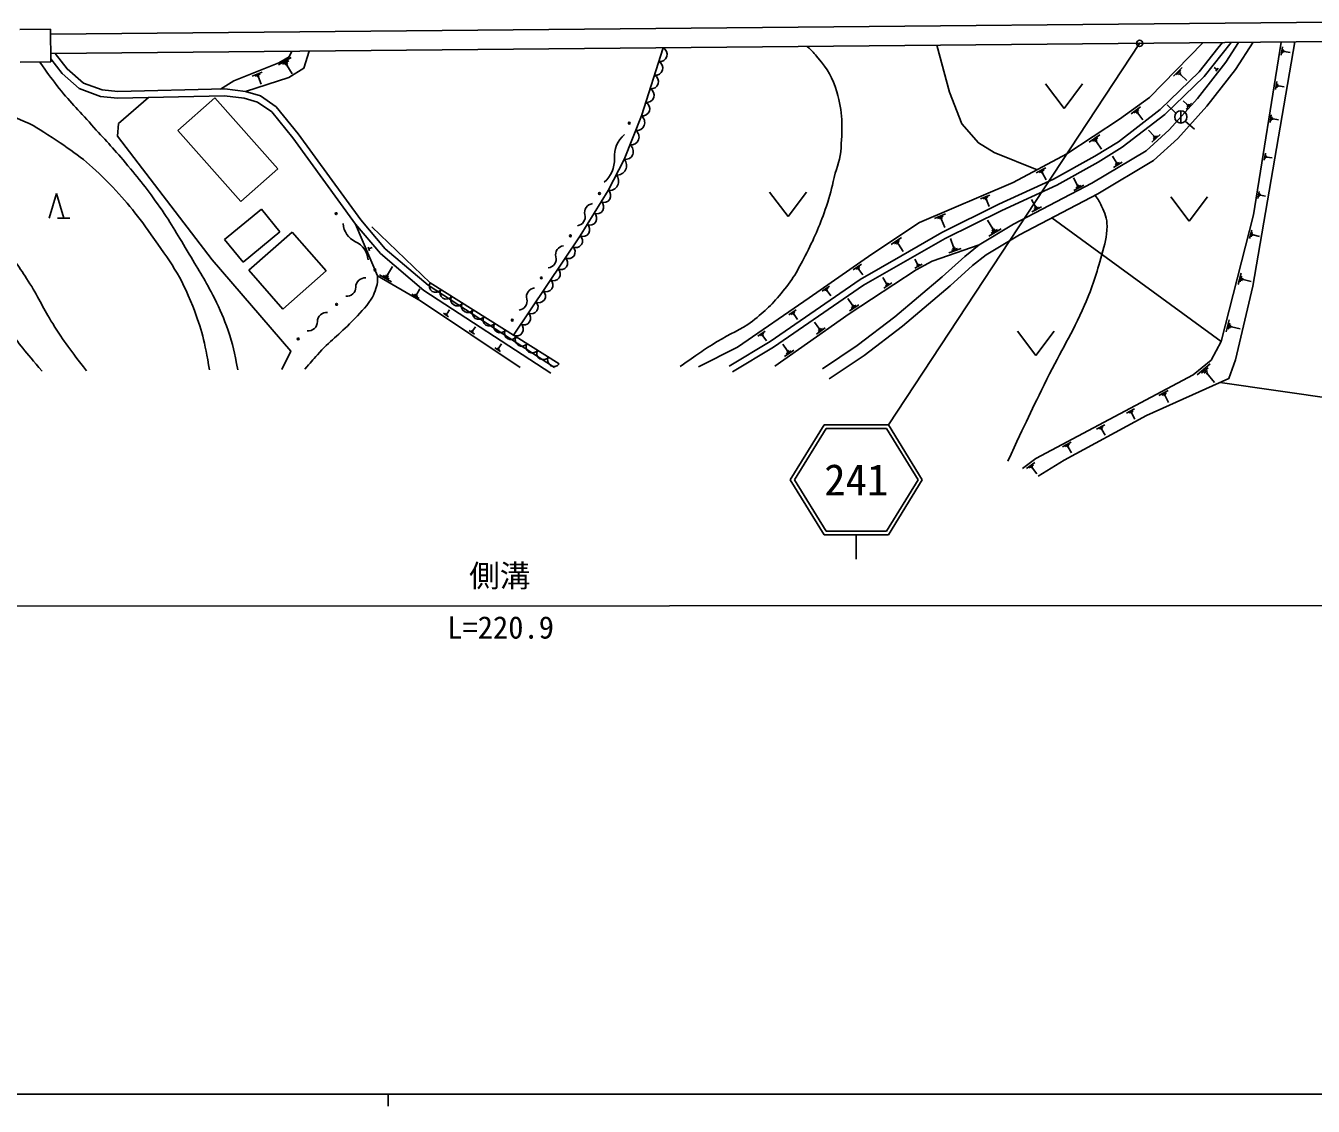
# Model space of a CAD drawing. Units: millimetres, scale not verified. Extents: x 40000 to 680000, y 20000 to 380000.
# Drawn here: x 138368 to 243638, y 204000 to 292402 of the extents above; entities that cross this region are included whole.
import ezdxf
from ezdxf.enums import TextEntityAlignment as Align

# ---------------------------------------------------------------- set-up
doc = ezdxf.new("R2010")
doc.units = ezdxf.units.MM
doc.header["$LTSCALE"] = 1000
doc.header["$PDMODE"] = 32
doc.header["$PDSIZE"] = 500
for name, color, linetype, lineweight in [('M-BGD', 7, 'Continuous', 25), ('M-STR-STRC', 7, 'Continuous', 25), ('M-TTL-BAND', 7, 'Continuous', 25)]:
    doc.layers.add(name, color=color, linetype=linetype, lineweight=lineweight)
doc.layers.add('M-TTL-TXT', color=7, linetype='Continuous')
doc.styles.add('ＭＳ ゴシック', font='')
doc.styles.get('ＭＳ ゴシック').set_extended_font_data('MS Gothic')

msp = doc.modelspace()

# ---------------------------------------------------------------- linework, layer by layer
at = {"layer": 'M-BGD'}
for p, q in [((137872, 292092), (140395, 292117)), ((140422, 289444), (140395, 292117)), ((241007, 289986), (241116, 290672)), ((159029, 289205), (160072, 289793)), ((159349, 289248), (159870, 289542)), ((241103, 290146), (241158, 290489)), ((241185, 290221), (241212, 290393)), ((241261, 290253), (241274, 290339)), ((241267, 290296), (241748, 290219)), ((137899, 289418), (140422, 289444)), ((156891, 288275), (157694, 288599)), ((159538, 289217), (159799, 289364)), ((159662, 289149), (159792, 289223)), ((159727, 289186), (160139, 288456)), ((232212, 288267), (232918, 288991)), ((232461, 288378), (232814, 288740)), ((232621, 288397), (232798, 288578)), ((232738, 288372), (232826, 288463)), ((235773, 288806), (235549, 288980)), ((235860, 288918), (235686, 288694)), ((157124, 288276), (157525, 288438)), ((157257, 288236), (157458, 288317)), ((157340, 288176), (157440, 288216)), ((157390, 288196), (157617, 287634)), ((221759, 287642), (223259, 285642)), ((223259, 285642), (224759, 287642)), ((232782, 288417), (233289, 287923)), ((240559, 287180), (240663, 287836)), ((240651, 287334), (240703, 287662)), ((240729, 287405), (240755, 287569)), ((240801, 287436), (240814, 287518)), ((240808, 287477), (241267, 287404)), ((150793, 283837), (153820, 286514)), ((158974, 280686), (153820, 286514)), ((228739, 285200), (229521, 285765)), ((228991, 285263), (229382, 285546)), ((229146, 285256), (229341, 285397)), ((229251, 285213), (229349, 285284)), ((232415, 285244), (231689, 285932)), ((232811, 284439), (232811, 285439)), ((233327, 285946), (232993, 286247)), ((233685, 286056), (233255, 285579)), ((233354, 285976), (233300, 285917)), ((233530, 285980), (233315, 285741)), ((233429, 285963), (233321, 285844)), ((229300, 285248), (229695, 284701)), ((233172, 284593), (233934, 283946)), ((240111, 284498), (240210, 285123)), ((240198, 284644), (240248, 284957)), ((240273, 284713), (240298, 284869)), ((240342, 284742), (240354, 284820)), ((240348, 284781), (240786, 284711)), ((150793, 283837), (155947, 278009)), ((225308, 282889), (226191, 283470)), ((225587, 282946), (226029, 283236)), ((230598, 283387), (230166, 283866)), ((231125, 283491), (230442, 282873)), ((230893, 283405), (230551, 283096)), ((230641, 283426), (230556, 283349)), ((230746, 283396), (230575, 283242)), ((225756, 282930), (225976, 283075)), ((225869, 282878), (225979, 282951)), ((225924, 282915), (226331, 282296)), ((227524, 281239), (227227, 281735)), ((228006, 281238), (227296, 280814)), ((227786, 281203), (227431, 280991)), ((227655, 281221), (227477, 281115)), ((227568, 281265), (227479, 281212)), ((239625, 281391), (239720, 281986)), ((239708, 281530), (239756, 281828)), ((239780, 281595), (239803, 281744)), ((239845, 281623), (239857, 281697)), ((239851, 281660), (240268, 281594)), ((155947, 278009), (158974, 280686)), ((220992, 280361), (221778, 280784)), ((221231, 280388), (221624, 280600)), ((221371, 280362), (221568, 280468)), ((221463, 280310), (221561, 280363)), ((221512, 280337), (221808, 279786)), ((224344, 279379), (224046, 279947)), ((224876, 279349), (224066, 278924)), ((224631, 279324), (224226, 279111)), ((224487, 279352), (224285, 279245)), ((224394, 279406), (224293, 279353)), ((140271, 276667), (140871, 278667)), ((140871, 278667), (141471, 276667)), ((199192, 278797), (200692, 276797)), ((200692, 276797), (202192, 278797)), ((216429, 278228), (217195, 278554)), ((216653, 278233), (217036, 278396)), ((216782, 278197), (216973, 278279)), ((216862, 278141), (216958, 278182)), ((216910, 278161), (217138, 277625)), ((220894, 277628), (220600, 278189)), ((231989, 278400), (233489, 276400)), ((233489, 276400), (234989, 278400)), ((239117, 278279), (239207, 278845)), ((239196, 278411), (239241, 278694)), ((239264, 278473), (239286, 278614)), ((239326, 278499), (239337, 278570)), ((239332, 278535), (239728, 278471)), ((154624, 274902), (157636, 277384)), ((157635, 277383), (159151, 275543)), ((212657, 276629), (213581, 277022)), ((221421, 277597), (220619, 277177)), ((221179, 277572), (220778, 277362)), ((221036, 277600), (220836, 277495)), ((220944, 277654), (220844, 277601)), ((141971, 276667), (140971, 276667)), ((166670, 275937), (171424, 271368)), ((212927, 276635), (213389, 276832)), ((213082, 276592), (213313, 276690)), ((213179, 276524), (213294, 276573)), ((213237, 276549), (213512, 275902)), ((217434, 275793), (217008, 276499)), ((217497, 275831), (217371, 275755)), ((222251, 276677), (236109, 266558)), ((154624, 274902), (156139, 273062)), ((156139, 273062), (159151, 275543)), ((156604, 272401), (160148, 275517)), ((160148, 275517), (162940, 272343)), ((209121, 274495), (209963, 275071)), ((209389, 274555), (209810, 274843)), ((214230, 274298), (213985, 275006)), ((218121, 275795), (217113, 275186)), ((217808, 275744), (217304, 275439)), ((217621, 275768), (217369, 275616)), ((238436, 274985), (238615, 275690)), ((238551, 275144), (238641, 275496)), ((238644, 275214), (238689, 275390)), ((238726, 275240), (238748, 275328)), ((238737, 275284), (239230, 275158)), ((166475, 273994), (166351, 274284)), ((166413, 274139), (166703, 274263)), ((209552, 274543), (209762, 274687)), ((209662, 274494), (209767, 274566)), ((209715, 274530), (210118, 273941)), ((214841, 274171), (213830, 273820)), ((214553, 274184), (214048, 274009)), ((214391, 274241), (214139, 274154)), ((214293, 274320), (214167, 274276)), ((167954, 272027), (168358, 272714)), ((206031, 272444), (206691, 272896)), ((206241, 272491), (206571, 272717)), ((211274, 272903), (211051, 273318)), ((211666, 272885), (211074, 272566)), ((211486, 272864), (211190, 272705)), ((211380, 272884), (211232, 272804)), ((211311, 272923), (211237, 272883)), ((156604, 272401), (159396, 269226)), ((159396, 269226), (162940, 272343)), ((168272, 271444), (167290, 272020)), ((168084, 271686), (167593, 271974)), ((168019, 271856), (167774, 272001)), ((168016, 271991), (167893, 272063)), ((206369, 272482), (206534, 272595)), ((206455, 272444), (206538, 272500)), ((206496, 272472), (206813, 272010)), ((208730, 271346), (208433, 271796)), ((237505, 271236), (237743, 272169)), ((237658, 271445), (237777, 271912)), ((237781, 271538), (237840, 271771)), ((237889, 271573), (237919, 271689)), ((237904, 271631), (238557, 271465)), ((170342, 270450), (170587, 270869)), ((171424, 271368), (181975, 264752)), ((203486, 270690), (204072, 271091)), ((203673, 270731), (203966, 270932)), ((203786, 270723), (203933, 270823)), ((203863, 270689), (203936, 270739)), ((203900, 270714), (204180, 270304)), ((209179, 271365), (208536, 270941)), ((208976, 271323), (208654, 271111)), ((208770, 271372), (208690, 271319)), ((208853, 271334), (208692, 271228)), ((170535, 270095), (169937, 270447)), ((170421, 270243), (170122, 270419)), ((170381, 270347), (170232, 270435)), ((170379, 270429), (170304, 270472)), ((205946, 269555), (205597, 270084)), ((206473, 269577), (205717, 269079)), ((206235, 269528), (205857, 269279)), ((205993, 269586), (205899, 269523)), ((206090, 269541), (205901, 269417)), ((172936, 268595), (172518, 268875)), ((172860, 268706), (172650, 268847)), ((172835, 268783), (172731, 268853)), ((172837, 268843), (172785, 268878)), ((172811, 268860), (173007, 269153)), ((200773, 268744), (201365, 269151)), ((200962, 268787), (201258, 268990)), ((201077, 268778), (201224, 268880)), ((201154, 268744), (201228, 268795)), ((201191, 268770), (201476, 268356)), ((175054, 267176), (174611, 267473)), ((174973, 267295), (174751, 267443)), ((174947, 267376), (174836, 267451)), ((174949, 267439), (174894, 267476)), ((174922, 267458), (175130, 267769)), ((198235, 267017), (198818, 267417)), ((203225, 267649), (202867, 268158)), ((203741, 267685), (203014, 267175)), ((203508, 267631), (203145, 267376)), ((203270, 267680), (203179, 267617)), ((203366, 267640), (203185, 267512)), ((219463, 267412), (220963, 265412)), ((220963, 265412), (222463, 267412)), ((236516, 267346), (236772, 268351)), ((236681, 267572), (236808, 268074)), ((236813, 267672), (236877, 267923)), ((236929, 267709), (236961, 267835)), ((236945, 267772), (237649, 267593)), ((177058, 266039), (177278, 266367)), ((198421, 267059), (198712, 267259)), ((198534, 267051), (198679, 267151)), ((198610, 267017), (198683, 267067)), ((198647, 267042), (198927, 266635)), ((200626, 265834), (200258, 266359)), ((177198, 265741), (176729, 266055)), ((177112, 265866), (176878, 266023)), ((177085, 265952), (176968, 266031)), ((177087, 266019), (177028, 266058)), ((201158, 265872), (200409, 265347)), ((200918, 265816), (200544, 265553)), ((200673, 265867), (200579, 265801)), ((200772, 265825), (200585, 265694)), ((234143, 263853), (235212, 264734)), ((234499, 263966), (235033, 264407)), ((234720, 263970), (234987, 264190)), ((234875, 263918), (235009, 264028)), ((234942, 263973), (235559, 263225)), ((231019, 262148), (231788, 262559)), ((231252, 262174), (231637, 262379)), ((231390, 262148), (231582, 262251)), ((231479, 262097), (231575, 262148)), ((231527, 262123), (231814, 261585)), ((228365, 260707), (229034, 261064)), ((228568, 260729), (228903, 260908)), ((228687, 260707), (228855, 260796)), ((228765, 260662), (228849, 260707)), ((228807, 260685), (229057, 260216)), ((225913, 259398), (226594, 259762)), ((226120, 259420), (226460, 259602)), ((226241, 259398), (226412, 259489)), ((226320, 259352), (226405, 259398)), ((226363, 259375), (226618, 258898)), ((223146, 257955), (223840, 258326)), ((223356, 257979), (223703, 258164)), ((223480, 257956), (223653, 258048)), ((223560, 257909), (223647, 257956)), ((223604, 257932), (223863, 257447)), ((220191, 256168), (220879, 256672)), ((220414, 256226), (220758, 256477)), ((220550, 256220), (220722, 256346)), ((220644, 256182), (220730, 256245)), ((220687, 256214), (221039, 255732)), ((77328, 244903), (256366, 244963))]:
    msp.add_line(p, q, dxfattribs=at)
for points in [[(140399, 291725), (297565, 293198), (311275, 292377), (315652, 290931)], [(140415, 290125), (297525, 291598), (310971, 290793), (315849, 289181)], [(178238, 267095), (183687, 275222), (185978, 278926), (187302, 281466), (188700, 285021), (190490, 290594)], [(193362, 264487), (196568, 266114), (202416, 270133), (207557, 273712), (211448, 276314), (219089, 279564), (223491, 281933), (227789, 284760), (230237, 286530), (234606, 291008)], [(195872, 264553), (199221, 266579), (206579, 271641), (209910, 273557), (213278, 275492), (217930, 277791), (222410, 279842), (225782, 281719), (227706, 282917), (231130, 285553), (234302, 288625), (235840, 290556), (236221, 291023)], [(196156, 264083), (199519, 266117), (206873, 271175), (213538, 275006), (218167, 277294), (222659, 279351), (226061, 281245), (228020, 282464), (231490, 285137), (234710, 288254), (236931, 291030)], [(203502, 264331), (206348, 266250), (209428, 268593), (213286, 271869), (215144, 273536), (216312, 274470), (219128, 276169), (225536, 279529), (229972, 282179), (231864, 283888), (234180, 286459), (236478, 289410), (237522, 291029)], [(204060, 263502), (206930, 265436), (210055, 267813), (213944, 271115), (215790, 272773), (216885, 273647), (219619, 275297), (226025, 278656), (230569, 281371), (232572, 283180), (234947, 285816), (237294, 288831), (238723, 291047)], [(212852, 290804), (213906, 286954), (214910, 284376), (216263, 282817), (217540, 282033), (221063, 280626)], [(219869, 256180), (220965, 256983), (233821, 263846), (235280, 265049), (236109, 266558), (238749, 276935), (241003, 291068)], [(221133, 255556), (223261, 256857), (230012, 260505), (236748, 263551), (237274, 265058), (238697, 271102), (242122, 291078)], [(140420, 289682), (141343, 288497), (142728, 287267), (144491, 286610), (145869, 286479), (154627, 286678), (156228, 286472), (157310, 286155), (158478, 285352), (160215, 283228), (165332, 276169), (167376, 273766), (170929, 270748), (181291, 263987)], [(140770, 290128), (141746, 288874), (143102, 287700), (144616, 287151), (145889, 287030), (154656, 287228), (156341, 287012), (157549, 286658), (158854, 285760), (160650, 283564), (165764, 276509), (167766, 274157), (171259, 271190), (181592, 264448)], [(154293, 287220), (155387, 287883), (159048, 289361), (159894, 289859), (160120, 290310)], [(156341, 287012), (159890, 288160), (161097, 288919), (161543, 290323)], [(148404, 286537), (145957, 284401), (145879, 283377), (153602, 273241), (160033, 265785), (159300, 264283)], [(165332, 276169), (167126, 271953), (170654, 269882), (178787, 264436)], [(199606, 264556), (205697, 268827), (211169, 272432), (212489, 273143), (216312, 274470)], [(236029, 263226), (245507, 261858), (251072, 260905), (272190, 259938), (277323, 258730)]]:
    msp.add_lwpolyline(points, dxfattribs=at)
for centre, radius in [((232811, 284939), 500), ((187713, 284434), 75), ((185276, 278672), 75), ((185276, 278672), 75), ((163749, 277033), 75), ((182900, 275220), 75), ((166921, 272434), 75), ((166921, 272434), 75), ((180524, 271769), 75), ((163784, 269606), 75), ((178148, 268318), 75), ((160646, 266778), 75)]:
    msp.add_circle(centre, radius, dxfattribs=at)
for centre, radius, start, end in [((190223, 290065), 593, 261.19528, 63.19812), ((189865, 288951), 593, 261.19528, 63.19812), ((189507, 287836), 593, 261.19528, 63.19812), ((189149, 286721), 593, 261.19528, 63.19812), ((188791, 285606), 593, 261.19528, 63.19812), ((188322, 284485), 655, 262.24081, 54.81167), ((188879, 281699), 2389, 130.63061, 183.52013), ((187856, 283300), 655, 262.24081, 54.81167), ((187390, 282115), 655, 262.24081, 54.81167), ((184110, 281406), 2389, 310.63061, 3.52013), ((186738, 280952), 762, 262.6072, 42.34258), ((186076, 279682), 762, 262.6072, 42.34258), ((185080, 277562), 546, 243.13733, 53.38298), ((185652, 278488), 546, 243.13733, 53.38298), ((183387, 276764), 725, 276.37102, 14.53746), ((184790, 277128), 725, 96.37102, 194.53746), ((184507, 276636), 546, 243.13733, 53.38298), ((166046, 276314), 1733, 183.44414, 245.76291), ((183934, 275709), 546, 243.13733, 53.38298), ((183346, 274796), 546, 240.9421, 51.37605), ((164623, 273153), 1733, 3.44414, 65.76291), ((182413, 273677), 725, 96.37102, 194.53746), ((182741, 273893), 546, 240.9421, 51.37605), ((181011, 273313), 725, 276.37102, 14.53746), ((182136, 272990), 546, 240.9421, 51.37605), ((166096, 271026), 743, 83.61409, 180.45144), ((180925, 271184), 546, 240.9421, 51.37605), ((181530, 272087), 546, 240.9421, 51.37605), ((164609, 271014), 743, 263.61409, 0.45144), ((171874, 271108), 519, 150.03744, 325.78577), ((172753, 270557), 519, 150.03744, 325.78577), ((180037, 270225), 725, 96.37102, 194.53746), ((180319, 270281), 546, 240.9421, 51.37605), ((173632, 270006), 519, 150.03744, 325.78577), ((174512, 269454), 519, 150.03744, 325.78577), ((178635, 269862), 725, 276.37102, 14.53746), ((179714, 269378), 546, 240.9421, 51.37605), ((162958, 268198), 743, 83.61409, 180.45144), ((175391, 268903), 519, 150.03744, 325.78577), ((176270, 268352), 519, 150.03744, 325.78577), ((179108, 268475), 546, 240.9421, 51.37605), ((161471, 268186), 743, 263.61409, 0.45144), ((177150, 267800), 519, 150.03744, 325.78577), ((178029, 267249), 519, 150.03744, 325.78577), ((178503, 267572), 546, 240.9421, 51.37605), ((178908, 266698), 519, 150.03744, 325.78577), ((179787, 266146), 519, 150.03744, 325.78577), ((180667, 265595), 519, 150.03744, 325.78577), ((181546, 265044), 519, 150.03744, 325.78577)]:
    msp.add_arc(centre, radius, start, end, dxfattribs=at)
for points, knots in [([(202271, 290705), (202698, 290311), (202823, 290151), (203143, 289766), (203932, 288814), (204335, 288185), (204679, 286997), (205176, 285278), (205140, 284216), (205033, 282430), (204975, 281457), (204708, 280943), (204470, 279998), (204239, 279077), (204141, 278550), (203835, 277652), (203312, 276116), (202952, 275272), (202222, 273822), (201572, 272532), (201189, 271797), (200278, 270677), (199417, 269619), (198860, 269069), (197776, 268241), (196743, 267452), (196006, 267249), (194904, 266560), (193697, 265806), (193306, 265526), (191882, 264524)], [0, 0, 0, 0, 1, 1, 1, 2, 2, 2, 3, 3, 3, 4, 4, 4, 5, 5, 5, 6, 6, 6, 7, 7, 7, 8, 8, 8, 9, 9, 9, 10, 10, 10, 10]), ([(114820, 290391), (115339, 289724), (115484, 289551), (115918, 289019), (117067, 287609), (117685, 286788), (118977, 285509), (120154, 284344), (120824, 283698), (122099, 282641), (123967, 281091), (125146, 280390), (127046, 278879), (128617, 277630), (129573, 277005), (130979, 275572), (132377, 274146), (133063, 273249), (134253, 271646), (135349, 270172), (135764, 269207), (136844, 267722), (137897, 266275), (138296, 265799), (139697, 264139)], [0, 0, 0, 0, 1, 1, 1, 2, 2, 2, 3, 3, 3, 4, 4, 4, 5, 5, 5, 6, 6, 6, 7, 7, 7, 8, 8, 8, 8]), ([(132058, 290509), (131726, 290149), (131581, 290017), (131394, 289628), (131259, 289347), (131182, 289182), (131137, 288874), (131065, 288374), (130970, 288048), (131162, 287580), (131374, 287064), (131802, 286981), (132274, 286683), (132770, 286371), (133126, 286350), (133678, 286153), (135329, 285565), (136301, 285364), (137927, 284710), (139004, 284277), (139551, 283898), (140520, 283260), (142352, 282055), (143381, 281335), (144915, 279768), (146502, 278147), (147321, 277158), (148629, 275305), (150150, 273149), (151067, 271922), (152016, 269460), (152776, 267492), (152977, 266635), (153400, 264240)], [0, 0, 0, 0, 1, 1, 1, 2, 2, 2, 3, 3, 3, 4, 4, 4, 5, 5, 5, 6, 6, 6, 7, 7, 7, 8, 8, 8, 9, 9, 9, 10, 10, 10, 11, 11, 11, 11]), ([(139517, 289434), (140150, 288508), (140346, 288251), (140912, 287518), (141935, 286192), (142637, 285554), (143749, 284301), (144827, 283087), (145478, 282447), (146516, 281199), (147662, 279821), (148299, 279040), (149325, 277568), (150339, 276112), (150826, 275240), (151733, 273714), (152561, 272319), (153067, 271559), (153789, 270106), (154286, 269106), (154545, 268531), (154908, 267475), (155330, 266251), (155409, 265767), (155699, 264257)], [0, 0, 0, 0, 1, 1, 1, 2, 2, 2, 3, 3, 3, 4, 4, 4, 5, 5, 5, 6, 6, 6, 7, 7, 7, 8, 8, 8, 8]), ([(225811, 278544), (226072, 278151), (226149, 278005), (226320, 277636), (226597, 277033), (226788, 276663), (226774, 276000), (226755, 275080), (226600, 274568), (226354, 273682), (225898, 272040), (225630, 271114), (224946, 269553), (223881, 267123), (223044, 265877), (221868, 263498), (220578, 260891), (220184, 260042), (218654, 256780)], [0, 0, 0, 0, 1, 1, 1, 2, 2, 2, 3, 3, 3, 4, 4, 4, 5, 5, 5, 6, 6, 6, 6]), ([(135292, 275713), (135707, 275277), (136136, 274800), (136597, 274254), (137515, 273167), (137937, 272480), (138710, 271286), (139506, 270056), (139791, 269270), (140569, 268030), (141557, 266457), (141972, 265947), (143339, 264166)], [0, 0, 0, 0, 1, 1, 1, 2, 2, 2, 3, 3, 3, 4, 4, 4, 4]), ([(167126, 271953), (167144, 271713), (167144, 271628), (167123, 271421), (167093, 271136), (167038, 270979), (166933, 270713), (166826, 270444), (166783, 270280), (166621, 270041), (166095, 269260), (165693, 268901), (165045, 268219), (163987, 267105), (163241, 266631), (162215, 265488), (161805, 265031), (161659, 264875), (161191, 264297)], [0, 0, 0, 0, 1, 1, 1, 2, 2, 2, 3, 3, 3, 4, 4, 4, 5, 5, 5, 6, 6, 6, 6])]:
    msp.add_open_spline(points, degree=3, knots=knots, dxfattribs=at)
at = {"layer": 'M-STR-STRC'}
for p, q in [((229444, 290960), (208909, 259759)), ((203637, 259757), (200874, 255256)), ((203805, 259457), (201227, 255256)), ((203637, 259757), (208909, 259759)), ((203805, 259457), (208741, 259459)), ((211322, 255260), (208741, 259459)), ((211674, 255260), (208909, 259759)), ((200874, 255256), (203640, 250757)), ((201227, 255256), (203808, 251057)), ((208744, 251059), (211322, 255260)), ((208912, 250759), (211674, 255260)), ((203640, 250757), (208912, 250759)), ((203808, 251057), (208744, 251059)), ((206276, 250758), (206277, 248758))]:
    msp.add_line(p, q, dxfattribs=at)
at = {"layer": 'M-TTL-BAND'}
for p, q in [((40000, 205000), (579000, 205000)), ((168000, 205000), (168000, 204000))]:
    msp.add_line(p, q, dxfattribs=at)
at = {"layer": 'M-TTL-TXT'}
msp.add_point((229444, 290960), dxfattribs=at)

# ---------------------------------------------------------------- texts
at = {"layer": 'M-BGD', "style": 'ＭＳ ゴシック'}
for s, p in [('側溝', (177123, 245936)), ('L=220.9', (177193, 241710))]:
    msp.add_text(s, height=1833, rotation=0.019, dxfattribs=at).set_placement(p, align=Align.BOTTOM_CENTER)
at = {"layer": 'M-STR-STRC', "style": 'ＭＳ ゴシック'}
msp.add_text('241', height=2566, rotation=0.019, dxfattribs=at).set_placement((206274, 255258), align=Align.MIDDLE_CENTER)

doc.saveas('drawing.dxf')
